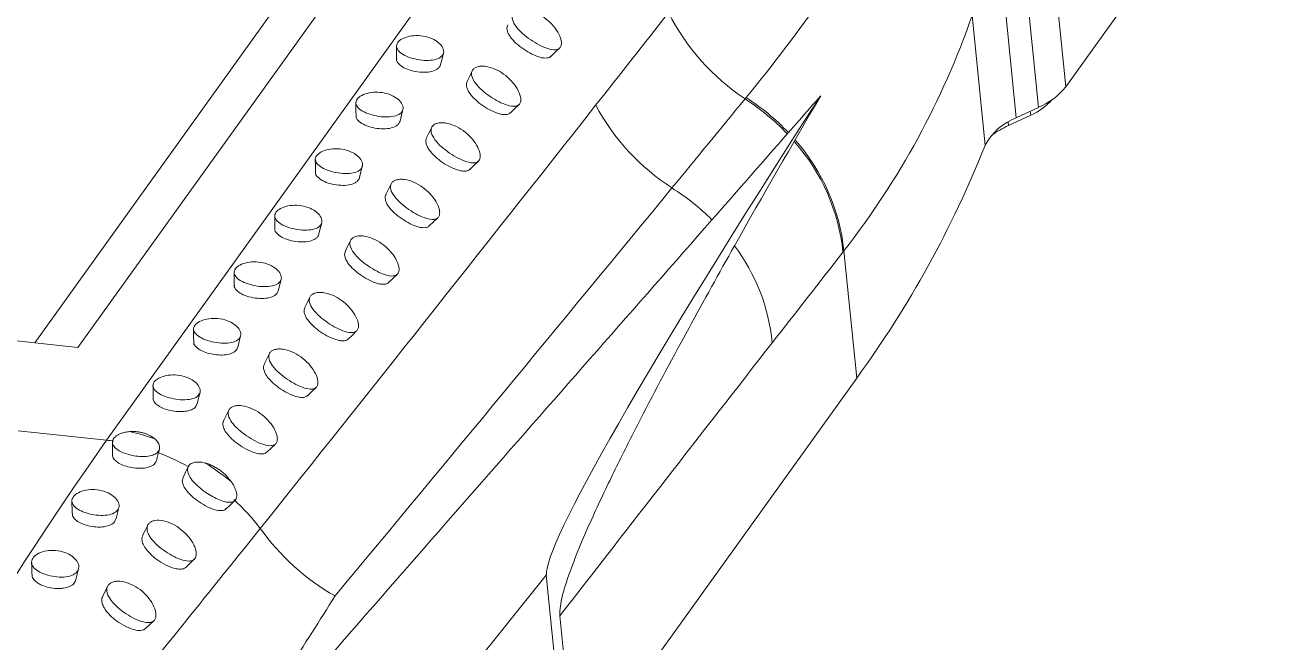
# Model space of a CAD drawing. Header units: inches. Extents: x 1430 to 4816, y 541 to 1061.
# Drawn here: x 2671.9 to 2701.79, y 745.17 to 760.01 of the extents above; entities that cross this region are included whole.
import ezdxf

# ---------------------------------------------------------------- set-up
doc = ezdxf.new("R2010")
doc.units = ezdxf.units.IN

msp = doc.modelspace()

# ---------------------------------------------------------------- linework, layer by layer
at = {"color": 7, "linetype": 'Continuous', "lineweight": 15}
for p, q in [((2673.172, 752.254), (2687.078, 771.635)), ((2673.861, 750.027), (2688.578, 770.538)), ((2683.288, 767.91), (2672.135, 752.365)), ((2701.793, 765.309), (2696.926, 758.526)), ((2696.696, 760.82), (2696.926, 758.526)), ((2695.485, 760.289), (2695.736, 757.781)), ((2696.27, 758.031), (2696.041, 760.325)), ((2694.674, 760.242), (2694.988, 757.118)), ((2689.216, 758.235), (2689.241, 758.266)), ((2696.27, 758.031), (2695.736, 757.781)), ((2696.084, 757.845), (2695.549, 757.595)), ((2643.121, 755.487), (2673.172, 752.254)), ((2691.593, 754.579), (2691.568, 754.548)), ((2691.899, 751.52), (2691.593, 754.579)), ((2691.899, 751.52), (2685.135, 742.092)), ((2671.738, 750.255), (2673.861, 750.027)), ((2684.435, 746.779), (2676.314, 736.689)), ((2684.435, 746.779), (2684.625, 744.892)), ((2684.763, 745.804), (2685.135, 742.092))]:
    msp.add_line(p, q, dxfattribs=at)
at = {"color": 8, "linetype": 'Continuous', "lineweight": 15}
for p, q in [((2696.084, 757.845), (2696.074, 757.939)), ((2695.549, 757.595), (2695.541, 757.679))]:
    msp.add_line(p, q, dxfattribs=at)
at = {"color": 7, "linetype": 'Continuous', "lineweight": 15, "flags": 128}
for points in [[(2684.548, 759.259), (2684.65, 759.357), (2684.753, 759.455)], [(2681.893, 759.061), (2681.928, 759.199), (2681.963, 759.336)], [(2682.655, 758.91), (2682.593, 758.782), (2682.53, 758.655)], [(2680.918, 757.701), (2680.952, 757.839), (2680.987, 757.976)], [(2683.572, 757.899), (2683.674, 757.997), (2683.777, 758.095)], [(2681.679, 757.549), (2681.617, 757.422), (2681.555, 757.295)], [(2682.596, 756.539), (2682.699, 756.637), (2682.801, 756.735)], [(2679.942, 756.341), (2679.977, 756.479), (2680.011, 756.616)], [(2680.703, 756.189), (2680.641, 756.062), (2680.579, 755.934)], [(2678.966, 754.981), (2679.001, 755.119), (2679.036, 755.256)], [(2681.62, 755.178), (2681.723, 755.276), (2681.825, 755.374)], [(2679.727, 754.829), (2679.665, 754.702), (2679.603, 754.574)], [(2680.644, 753.818), (2680.747, 753.916), (2680.849, 754.014)], [(2677.99, 753.621), (2678.025, 753.759), (2678.06, 753.896)], [(2678.752, 753.469), (2678.689, 753.342), (2678.627, 753.214)], [(2677.014, 752.259), (2677.049, 752.398), (2677.084, 752.536)], [(2679.668, 752.458), (2679.771, 752.556), (2679.873, 752.654)], [(2677.776, 752.109), (2677.713, 751.981), (2677.65, 751.853)], [(2676.038, 750.899), (2676.073, 751.037), (2676.108, 751.176)], [(2678.691, 751.097), (2678.794, 751.196), (2678.898, 751.294)], [(2676.8, 750.749), (2676.737, 750.621), (2676.674, 750.492)], [(2677.715, 749.737), (2677.819, 749.835), (2677.922, 749.934)], [(2675.824, 749.388), (2675.761, 749.26), (2675.699, 749.132)], [(2676.74, 748.376), (2676.843, 748.475), (2676.946, 748.573)], [(2674.85, 747.982), (2674.789, 747.856), (2674.728, 747.731)], [(2675.766, 746.969), (2675.868, 747.066), (2675.97, 747.163)], [(2673.885, 746.513), (2673.825, 746.39), (2673.766, 746.266)], [(2674.8, 745.498), (2674.901, 745.593), (2675.002, 745.688)]]:
    msp.add_lwpolyline(points, dxfattribs=at)
at = {"color": 7, "linetype": 'Continuous', "lineweight": 15}
for centre, radius, start, end in [((2692.226, 762.763), 5.437, 206.8394, 236.3863), ((2695.621, 759.574), 1.674, 292.8272, 321.234), ((2695.518, 759.171), 1.442, 293.0784, 318.6361), ((2690.431, 760.677), 5.465, 208.3662, 237.0234), ((2696.232, 756.467), 1.404, 110.6702, 152.3733), ((2696.638, 755.23), 2.603, 114.7191, 125.2583), ((2671.267, 766.553), 25.528, 323.9231, 338.305), ((2695.589, 756.884), 0.645, 158.7411, 158.99), ((2684.512, 751.402), 5.538, 45.1267, 57.8791), ((2685.275, 751.919), 4.616, 5.6006, 37.0361), ((2673.194, 744.797), 5.572, 70.8806, 77.2912), ((2746.167, 699.058), 88.464, 144.81975, 153.87504), ((2672.986, 744.304), 6.109, 50.609, 57.8677), ((2682.086, 751.116), 5.552, 215.3362, 240.5418)]:
    msp.add_arc(centre, radius, start, end, dxfattribs=at)
at = {"color": 8, "linetype": 'Continuous', "lineweight": 15}
for centre, radius, start, end in [((2686.219, 753.593), 5.525, 43.4379, 57.1535), ((2686.244, 753.625), 5.525, 43.413, 57.1429), ((2686.848, 754.058), 4.746, 5.9189, 41.4713), ((2686.871, 754.09), 4.746, 5.9194, 41.5385), ((2673.352, 745.302), 4.752, 81.7135, 83.8533), ((2673.158, 744.581), 5.501, 61.0138, 69.2235), ((2673.212, 744.575), 5.474, 37.4723, 47.3968)]:
    msp.add_arc(centre, radius, start, end, dxfattribs=at)
at = {"color": 7, "linetype": 'Continuous', "lineweight": 15}
for centre, major_axis, ratio, start_param, end_param in [((2696.464, 764.367), (11.99, 17.671), 0.055228, 1.957805, 3.075595), ((2707.065, 791.801), (59.169, 77.819), 0.037415, 4.141788, 4.292839)]:
    msp.add_ellipse(centre, major_axis=major_axis, ratio=ratio, start_param=start_param, end_param=end_param, dxfattribs=at)
for points, knots in [([(2689.241, 758.266), (2689.891, 759.058), (2690.504, 759.871), (2691.665, 761.524), (2692.213, 762.365), (2692.737, 763.201)], [0, 0, 0, 0, 0.5, 0.5, 1, 1, 1, 1]), ([(2684.385, 760.191), (2684.318, 760.239), (2684.176, 760.321), (2683.986, 760.377), (2683.847, 760.384), (2683.755, 760.369), (2683.682, 760.336), (2683.633, 760.284), (2683.611, 760.218), (2683.62, 760.115), (2683.698, 759.969), (2683.86, 759.801), (2684.057, 759.649), (2684.268, 759.523), (2684.475, 759.433), (2684.635, 759.406), (2684.733, 759.433), (2684.782, 759.482), (2684.803, 759.555), (2684.792, 759.676), (2684.72, 759.844), (2684.576, 760.034), (2684.452, 760.143), (2684.385, 760.191)], [0, 0, 0, 0, 0.0638715, 0.1271145, 0.1585797, 0.1887856, 0.2190857, 0.248917, 0.2788012, 0.3093524, 0.3712914, 0.4349091, 0.499293, 0.563503, 0.6268719, 0.6886332, 0.7190199, 0.7490786, 0.7784905, 0.8098492, 0.8720295, 0.9356224, 1, 1, 1, 1]), ([(2683.509, 760.014), (2683.501, 759.998), (2683.485, 759.961), (2683.491, 759.89), (2683.517, 759.81), (2683.583, 759.701), (2683.707, 759.565), (2683.891, 759.423), (2684.088, 759.307), (2684.254, 759.24), (2684.376, 759.215), (2684.459, 759.216), (2684.518, 759.231), (2684.539, 759.255), (2684.545, 759.262)], [0, 0, 0, 0, 0.050872, 0.117238, 0.18245, 0.249461, 0.380931, 0.512507, 0.644008, 0.775451, 0.843504, 0.907417, 0.973529, 1, 1, 1, 1]), ([(2694.674, 760.242), (2694.318, 759.213), (2693.881, 758.229), (2692.852, 756.34), (2692.26, 755.439), (2691.593, 754.579)], [0, 0, 0, 0, 0.5, 0.5, 1, 1, 1, 1]), ([(2681.58, 759.72), (2681.511, 759.74), (2681.363, 759.764), (2681.145, 759.747), (2680.962, 759.685), (2680.847, 759.59), (2680.819, 759.48), (2680.881, 759.371), (2681.023, 759.276), (2681.218, 759.203), (2681.439, 759.16), (2681.655, 759.154), (2681.837, 759.192), (2681.954, 759.278), (2681.981, 759.398), (2681.917, 759.529), (2681.778, 759.646), (2681.65, 759.701), (2681.58, 759.72)], [0, 0, 0, 0, 0.064629, 0.127971, 0.189506, 0.249755, 0.310063, 0.371766, 0.435232, 0.499831, 0.564381, 0.627741, 0.689335, 0.74962, 0.810006, 0.871741, 0.935191, 1, 1, 1, 1]), ([(2680.832, 759.5), (2680.833, 759.449), (2680.834, 759.347), (2680.835, 759.245), (2680.835, 759.194)], [0, 0, 0, 0, 0.500001, 1, 1, 1, 1]), ([(2680.84, 759.194), (2680.838, 759.19), (2680.825, 759.15), (2680.879, 759.074), (2681.001, 758.981), (2681.185, 758.912), (2681.393, 758.873), (2681.597, 758.872), (2681.74, 758.907), (2681.825, 758.957), (2681.869, 759.004), (2681.891, 759.04), (2681.893, 759.061), (2681.893, 759.061)], [0, 0, 0, 0, 0.015294, 0.146284, 0.277228, 0.408099, 0.53896, 0.669786, 0.800541, 0.866431, 0.932084, 0.997712, 1, 1, 1, 1]), ([(2683.409, 758.831), (2683.343, 758.879), (2683.2, 758.961), (2683.01, 759.017), (2682.871, 759.024), (2682.779, 759.009), (2682.706, 758.976), (2682.657, 758.924), (2682.635, 758.858), (2682.644, 758.755), (2682.723, 758.609), (2682.884, 758.441), (2683.081, 758.289), (2683.292, 758.163), (2683.499, 758.073), (2683.659, 758.046), (2683.757, 758.073), (2683.806, 758.121), (2683.827, 758.195), (2683.816, 758.316), (2683.744, 758.484), (2683.6, 758.674), (2683.476, 758.783), (2683.409, 758.831)], [0, 0, 0, 0, 0.063871, 0.127115, 0.15858, 0.188786, 0.219086, 0.248917, 0.278801, 0.309352, 0.371291, 0.434909, 0.499293, 0.563503, 0.626872, 0.688633, 0.71902, 0.749079, 0.77849, 0.809849, 0.872029, 0.935622, 1, 1, 1, 1]), ([(2682.533, 758.654), (2682.526, 758.638), (2682.509, 758.601), (2682.515, 758.53), (2682.542, 758.45), (2682.607, 758.34), (2682.731, 758.205), (2682.915, 758.062), (2683.113, 757.947), (2683.278, 757.88), (2683.4, 757.855), (2683.483, 757.856), (2683.542, 757.871), (2683.563, 757.895), (2683.569, 757.902)], [0, 0, 0, 0, 0.050872, 0.117238, 0.18245, 0.249461, 0.380931, 0.512507, 0.644008, 0.775451, 0.843504, 0.907417, 0.973529, 1, 1, 1, 1]), ([(2680.604, 758.36), (2680.535, 758.38), (2680.388, 758.404), (2680.169, 758.387), (2679.987, 758.325), (2679.871, 758.23), (2679.843, 758.12), (2679.906, 758.011), (2680.047, 757.916), (2680.242, 757.843), (2680.463, 757.8), (2680.679, 757.794), (2680.861, 757.832), (2680.978, 757.917), (2681.005, 758.038), (2680.941, 758.169), (2680.802, 758.286), (2680.674, 758.341), (2680.604, 758.36)], [0, 0, 0, 0, 0.064629, 0.127971, 0.189506, 0.249755, 0.310063, 0.371766, 0.435232, 0.499831, 0.564381, 0.627741, 0.689335, 0.74962, 0.810006, 0.871741, 0.935191, 1, 1, 1, 1]), ([(2688.419, 755.326), (2688.944, 755.925), (2689.469, 756.523), (2689.992, 757.121), (2690.34, 757.518), (2690.688, 757.914), (2691.035, 758.311)], [0, 0, 0, 0, 0.006000002, 0.006000002, 0.006000002, 0.009984824, 0.009984824, 0.009984824, 0.009984824]), ([(2679.856, 758.14), (2679.857, 758.089), (2679.858, 757.987), (2679.859, 757.884), (2679.859, 757.833)], [0, 0, 0, 0, 0.500001, 1, 1, 1, 1]), ([(2679.864, 757.834), (2679.862, 757.829), (2679.849, 757.79), (2679.904, 757.714), (2680.025, 757.621), (2680.209, 757.552), (2680.417, 757.513), (2680.621, 757.512), (2680.764, 757.547), (2680.85, 757.597), (2680.893, 757.644), (2680.916, 757.68), (2680.917, 757.7), (2680.917, 757.701)], [0, 0, 0, 0, 0.015294, 0.146284, 0.277228, 0.408099, 0.53896, 0.669786, 0.800541, 0.866431, 0.932084, 0.997712, 1, 1, 1, 1]), ([(2682.433, 757.471), (2682.367, 757.519), (2682.224, 757.601), (2682.034, 757.657), (2681.895, 757.664), (2681.803, 757.649), (2681.73, 757.616), (2681.681, 757.564), (2681.659, 757.498), (2681.668, 757.394), (2681.747, 757.249), (2681.908, 757.08), (2682.106, 756.928), (2682.316, 756.803), (2682.523, 756.713), (2682.683, 756.686), (2682.781, 756.713), (2682.83, 756.761), (2682.851, 756.835), (2682.84, 756.956), (2682.768, 757.124), (2682.624, 757.313), (2682.501, 757.423), (2682.433, 757.471)], [0, 0, 0, 0, 0.063871, 0.127115, 0.15858, 0.188786, 0.219086, 0.248917, 0.278801, 0.309352, 0.371291, 0.434909, 0.499293, 0.563503, 0.626872, 0.688633, 0.71902, 0.749079, 0.77849, 0.809849, 0.872029, 0.935622, 1, 1, 1, 1]), ([(2681.557, 757.294), (2681.55, 757.278), (2681.533, 757.24), (2681.539, 757.17), (2681.566, 757.09), (2681.631, 756.98), (2681.755, 756.845), (2681.939, 756.702), (2682.137, 756.586), (2682.302, 756.52), (2682.425, 756.495), (2682.507, 756.496), (2682.566, 756.51), (2682.587, 756.535), (2682.593, 756.542)], [0, 0, 0, 0, 0.050872, 0.117238, 0.18245, 0.249461, 0.380931, 0.512507, 0.644008, 0.775451, 0.843504, 0.907417, 0.973529, 1, 1, 1, 1]), ([(2679.628, 757), (2679.559, 757.02), (2679.412, 757.044), (2679.193, 757.027), (2679.011, 756.965), (2678.895, 756.869), (2678.867, 756.759), (2678.93, 756.651), (2679.071, 756.556), (2679.266, 756.483), (2679.487, 756.44), (2679.703, 756.434), (2679.885, 756.472), (2680.002, 756.557), (2680.029, 756.678), (2679.965, 756.809), (2679.827, 756.925), (2679.698, 756.98), (2679.628, 757)], [0, 0, 0, 0, 0.0646286, 0.1279711, 0.1895063, 0.2497549, 0.310063, 0.3717656, 0.4352319, 0.4998311, 0.5643815, 0.627741, 0.6893346, 0.7496204, 0.8100059, 0.8717409, 0.9351909, 1, 1, 1, 1]), ([(2678.88, 756.78), (2678.881, 756.729), (2678.882, 756.626), (2678.883, 756.524), (2678.884, 756.473)], [0, 0, 0, 0, 0.500001, 1, 1, 1, 1]), ([(2678.888, 756.473), (2678.886, 756.469), (2678.874, 756.43), (2678.928, 756.354), (2679.049, 756.261), (2679.233, 756.191), (2679.441, 756.153), (2679.645, 756.152), (2679.788, 756.187), (2679.874, 756.236), (2679.917, 756.284), (2679.94, 756.32), (2679.941, 756.34), (2679.941, 756.341)], [0, 0, 0, 0, 0.015294, 0.146284, 0.277228, 0.408099, 0.53896, 0.669786, 0.800541, 0.866431, 0.932084, 0.997712, 1, 1, 1, 1]), ([(2681.457, 756.111), (2681.391, 756.159), (2681.248, 756.241), (2681.058, 756.297), (2680.919, 756.304), (2680.827, 756.289), (2680.754, 756.256), (2680.705, 756.204), (2680.683, 756.137), (2680.693, 756.034), (2680.771, 755.889), (2680.933, 755.72), (2681.13, 755.568), (2681.34, 755.442), (2681.547, 755.353), (2681.707, 755.325), (2681.805, 755.353), (2681.855, 755.401), (2681.875, 755.475), (2681.864, 755.596), (2681.792, 755.764), (2681.648, 755.953), (2681.525, 756.063), (2681.457, 756.111)], [0, 0, 0, 0, 0.063871, 0.127115, 0.15858, 0.188786, 0.219086, 0.248917, 0.278801, 0.309352, 0.371291, 0.434909, 0.499293, 0.563503, 0.626872, 0.688633, 0.71902, 0.749079, 0.77849, 0.809849, 0.872029, 0.935622, 1, 1, 1, 1]), ([(2680.581, 755.934), (2680.574, 755.917), (2680.557, 755.88), (2680.563, 755.81), (2680.59, 755.73), (2680.655, 755.62), (2680.78, 755.485), (2680.963, 755.342), (2681.161, 755.226), (2681.326, 755.16), (2681.449, 755.135), (2681.531, 755.136), (2681.59, 755.15), (2681.611, 755.175), (2681.617, 755.182)], [0, 0, 0, 0, 0.050872, 0.117238, 0.18245, 0.249461, 0.380931, 0.512507, 0.644008, 0.775451, 0.843504, 0.907417, 0.973529, 1, 1, 1, 1]), ([(2678.653, 755.64), (2678.583, 755.66), (2678.436, 755.684), (2678.217, 755.667), (2678.035, 755.604), (2677.92, 755.509), (2677.891, 755.399), (2677.954, 755.291), (2678.095, 755.196), (2678.291, 755.123), (2678.511, 755.08), (2678.727, 755.074), (2678.909, 755.112), (2679.026, 755.197), (2679.053, 755.318), (2678.989, 755.449), (2678.851, 755.565), (2678.722, 755.62), (2678.653, 755.64)], [0, 0, 0, 0, 0.064629, 0.127971, 0.189506, 0.249755, 0.310063, 0.371766, 0.435232, 0.499831, 0.564381, 0.627741, 0.689335, 0.74962, 0.810006, 0.871741, 0.935191, 1, 1, 1, 1]), ([(2677.327, 742.647), (2679.178, 744.781), (2681.032, 746.903), (2684.733, 751.128), (2686.58, 753.23), (2688.419, 755.326)], [0, 0, 0, 0, 0.5, 0.5, 1, 1, 1, 1]), ([(2677.905, 755.42), (2677.905, 755.368), (2677.906, 755.266), (2677.907, 755.164), (2677.908, 755.113)], [0, 0, 0, 0, 0.500001, 1, 1, 1, 1]), ([(2677.912, 755.113), (2677.911, 755.109), (2677.898, 755.07), (2677.952, 754.994), (2678.073, 754.901), (2678.257, 754.831), (2678.465, 754.793), (2678.669, 754.792), (2678.813, 754.827), (2678.898, 754.876), (2678.941, 754.924), (2678.964, 754.96), (2678.965, 754.98), (2678.965, 754.981)], [0, 0, 0, 0, 0.015294, 0.146284, 0.277228, 0.408099, 0.53896, 0.669786, 0.800541, 0.866431, 0.932084, 0.997712, 1, 1, 1, 1]), ([(2680.482, 754.751), (2680.415, 754.799), (2680.272, 754.881), (2680.083, 754.937), (2679.943, 754.944), (2679.851, 754.929), (2679.778, 754.895), (2679.73, 754.844), (2679.707, 754.777), (2679.717, 754.674), (2679.795, 754.529), (2679.957, 754.36), (2680.154, 754.208), (2680.364, 754.082), (2680.572, 753.993), (2680.731, 753.965), (2680.829, 753.993), (2680.879, 754.041), (2680.9, 754.115), (2680.888, 754.236), (2680.816, 754.404), (2680.673, 754.593), (2680.549, 754.703), (2680.482, 754.751)], [0, 0, 0, 0, 0.063871, 0.127115, 0.15858, 0.188786, 0.219086, 0.248917, 0.278801, 0.309352, 0.371291, 0.434909, 0.499293, 0.563503, 0.626872, 0.688633, 0.71902, 0.749079, 0.77849, 0.809849, 0.872029, 0.935622, 1, 1, 1, 1]), ([(2684.763, 745.804), (2684.756, 745.874), (2684.762, 745.959), (2684.784, 746.112), (2684.799, 746.185), (2684.849, 746.391), (2684.886, 746.514), (2684.965, 746.754), (2685.005, 746.868), (2685.088, 747.089), (2685.13, 747.196), (2685.256, 747.511), (2685.342, 747.713), (2685.516, 748.108), (2685.604, 748.301), (2685.869, 748.871), (2686.048, 749.239), (2686.407, 749.96), (2686.587, 750.314), (2687.13, 751.363), (2687.494, 752.043), (2688.225, 753.385), (2688.592, 754.046), (2688.959, 754.699)], [0, 0, 0, 0, 0.015625, 0.015625, 0.03125, 0.03125, 0.0625, 0.0625, 0.09375, 0.09375, 0.125, 0.125, 0.1875, 0.1875, 0.25, 0.25, 0.375, 0.375, 0.5, 0.5, 0.75, 0.75, 1, 1, 1, 1]), ([(2677.677, 754.28), (2677.607, 754.3), (2677.46, 754.323), (2677.241, 754.307), (2677.059, 754.244), (2676.944, 754.149), (2676.915, 754.039), (2676.978, 753.931), (2677.119, 753.836), (2677.315, 753.763), (2677.535, 753.72), (2677.751, 753.714), (2677.933, 753.752), (2678.05, 753.837), (2678.077, 753.958), (2678.013, 754.089), (2677.875, 754.205), (2677.746, 754.26), (2677.677, 754.28)], [0, 0, 0, 0, 0.064629, 0.127971, 0.189506, 0.249755, 0.310063, 0.371766, 0.435232, 0.499831, 0.564381, 0.627741, 0.689335, 0.74962, 0.810006, 0.871741, 0.935191, 1, 1, 1, 1]), ([(2679.605, 754.573), (2679.598, 754.557), (2679.581, 754.52), (2679.587, 754.45), (2679.614, 754.37), (2679.679, 754.26), (2679.804, 754.125), (2679.987, 753.982), (2680.185, 753.866), (2680.35, 753.8), (2680.473, 753.775), (2680.555, 753.776), (2680.614, 753.79), (2680.635, 753.814), (2680.641, 753.821)], [0, 0, 0, 0, 0.0508719, 0.1172383, 0.1824499, 0.2494613, 0.3809312, 0.5125073, 0.6440084, 0.7754505, 0.843504, 0.9074169, 0.9735288, 1, 1, 1, 1]), ([(2676.929, 754.059), (2676.929, 754.008), (2676.93, 753.906), (2676.931, 753.804), (2676.932, 753.753)], [0, 0, 0, 0, 0.500001, 1, 1, 1, 1]), ([(2676.936, 753.753), (2676.935, 753.749), (2676.922, 753.71), (2676.976, 753.634), (2677.097, 753.541), (2677.282, 753.471), (2677.489, 753.433), (2677.693, 753.432), (2677.837, 753.467), (2677.922, 753.516), (2677.965, 753.564), (2677.988, 753.6), (2677.989, 753.62), (2677.989, 753.621)], [0, 0, 0, 0, 0.015294, 0.146284, 0.277228, 0.408099, 0.53896, 0.669786, 0.800541, 0.866431, 0.932084, 0.997712, 1, 1, 1, 1]), ([(2679.506, 753.391), (2679.439, 753.439), (2679.297, 753.521), (2679.107, 753.576), (2678.967, 753.584), (2678.876, 753.569), (2678.802, 753.535), (2678.754, 753.483), (2678.732, 753.417), (2678.741, 753.314), (2678.819, 753.169), (2678.981, 753), (2679.178, 752.848), (2679.388, 752.722), (2679.596, 752.633), (2679.756, 752.605), (2679.854, 752.632), (2679.903, 752.681), (2679.924, 752.755), (2679.913, 752.875), (2679.84, 753.044), (2679.697, 753.233), (2679.573, 753.343), (2679.506, 753.391)], [0, 0, 0, 0, 0.0638715, 0.1271145, 0.1585797, 0.1887856, 0.2190857, 0.248917, 0.2788012, 0.3093524, 0.3712914, 0.4349091, 0.499293, 0.563503, 0.6268719, 0.6886332, 0.7190199, 0.7490786, 0.7784905, 0.8098492, 0.8720295, 0.9356224, 1, 1, 1, 1]), ([(2678.629, 753.213), (2678.622, 753.197), (2678.605, 753.16), (2678.611, 753.09), (2678.638, 753.01), (2678.704, 752.9), (2678.828, 752.765), (2679.012, 752.622), (2679.209, 752.506), (2679.374, 752.44), (2679.497, 752.414), (2679.579, 752.416), (2679.639, 752.43), (2679.66, 752.454), (2679.666, 752.461)], [0, 0, 0, 0, 0.050872, 0.117238, 0.18245, 0.249461, 0.380931, 0.512507, 0.644008, 0.775451, 0.843504, 0.907417, 0.973529, 1, 1, 1, 1]), ([(2676.701, 752.92), (2676.631, 752.94), (2676.484, 752.963), (2676.265, 752.947), (2676.083, 752.884), (2675.968, 752.789), (2675.939, 752.679), (2676.002, 752.571), (2676.143, 752.475), (2676.339, 752.403), (2676.56, 752.36), (2676.775, 752.354), (2676.957, 752.392), (2677.074, 752.477), (2677.101, 752.598), (2677.038, 752.729), (2676.899, 752.845), (2676.771, 752.9), (2676.701, 752.92)], [0, 0, 0, 0, 0.064629, 0.127971, 0.189506, 0.249755, 0.310063, 0.371766, 0.435232, 0.499831, 0.564381, 0.627741, 0.689335, 0.74962, 0.810006, 0.871741, 0.935191, 1, 1, 1, 1]), ([(2675.953, 752.699), (2675.953, 752.648), (2675.954, 752.545), (2675.955, 752.443), (2675.956, 752.391)], [0, 0, 0, 0, 0.500001, 1, 1, 1, 1]), ([(2675.962, 752.393), (2675.96, 752.384), (2675.953, 752.345), (2676, 752.276), (2676.099, 752.196), (2676.245, 752.132), (2676.417, 752.087), (2676.601, 752.069), (2676.775, 752.081), (2676.911, 752.129), (2676.993, 752.193), (2677.003, 752.244), (2677.007, 752.263)], [0, 0, 0, 0, 0.033072, 0.144012, 0.254562, 0.365722, 0.478585, 0.593948, 0.711225, 0.826901, 0.937721, 1, 1, 1, 1]), ([(2678.53, 752.031), (2678.463, 752.079), (2678.321, 752.161), (2678.131, 752.216), (2677.991, 752.224), (2677.9, 752.209), (2677.826, 752.175), (2677.778, 752.123), (2677.756, 752.057), (2677.765, 751.954), (2677.843, 751.809), (2678.005, 751.64), (2678.202, 751.488), (2678.412, 751.362), (2678.62, 751.273), (2678.78, 751.245), (2678.878, 751.272), (2678.927, 751.321), (2678.948, 751.395), (2678.937, 751.515), (2678.864, 751.684), (2678.721, 751.873), (2678.597, 751.982), (2678.53, 752.031)], [0, 0, 0, 0, 0.063871, 0.127115, 0.15858, 0.188786, 0.219086, 0.248917, 0.278801, 0.309352, 0.371291, 0.434909, 0.499293, 0.563503, 0.626872, 0.688633, 0.71902, 0.749079, 0.77849, 0.809849, 0.872029, 0.935622, 1, 1, 1, 1]), ([(2677.656, 751.851), (2677.65, 751.843), (2677.626, 751.81), (2677.634, 751.727), (2677.678, 751.612), (2677.775, 751.484), (2677.918, 751.349), (2678.108, 751.215), (2678.312, 751.109), (2678.49, 751.055), (2678.619, 751.051), (2678.67, 751.084), (2678.693, 751.098)], [0, 0, 0, 0, 0.02798, 0.118665, 0.21082, 0.310662, 0.424509, 0.555337, 0.704029, 0.829039, 0.922532, 1, 1, 1, 1]), ([(2675.725, 751.56), (2675.655, 751.58), (2675.508, 751.603), (2675.289, 751.587), (2675.107, 751.524), (2674.992, 751.429), (2674.964, 751.319), (2675.026, 751.21), (2675.167, 751.115), (2675.363, 751.043), (2675.584, 751), (2675.8, 750.994), (2675.981, 751.032), (2676.098, 751.117), (2676.125, 751.238), (2676.062, 751.369), (2675.923, 751.485), (2675.795, 751.54), (2675.725, 751.56)], [0, 0, 0, 0, 0.064629, 0.127971, 0.189506, 0.249755, 0.310063, 0.371766, 0.435232, 0.499831, 0.564381, 0.627741, 0.689335, 0.74962, 0.810006, 0.871741, 0.935191, 1, 1, 1, 1]), ([(2674.977, 751.339), (2674.978, 751.288), (2674.979, 751.185), (2674.98, 751.082), (2674.98, 751.031)], [0, 0, 0, 0, 0.500001, 1, 1, 1, 1]), ([(2674.986, 751.033), (2674.985, 751.024), (2674.977, 750.985), (2675.024, 750.916), (2675.123, 750.836), (2675.269, 750.772), (2675.442, 750.727), (2675.625, 750.709), (2675.799, 750.721), (2675.935, 750.768), (2676.017, 750.833), (2676.028, 750.884), (2676.031, 750.903)], [0, 0, 0, 0, 0.033072, 0.144012, 0.254562, 0.365722, 0.478585, 0.593948, 0.711225, 0.826901, 0.937721, 1, 1, 1, 1]), ([(2677.554, 750.671), (2677.487, 750.718), (2677.345, 750.8), (2677.155, 750.856), (2677.015, 750.863), (2676.924, 750.849), (2676.851, 750.815), (2676.802, 750.763), (2676.78, 750.697), (2676.789, 750.594), (2676.867, 750.449), (2677.029, 750.28), (2677.226, 750.128), (2677.437, 750.002), (2677.644, 749.913), (2677.804, 749.885), (2677.902, 749.912), (2677.951, 749.961), (2677.972, 750.035), (2677.961, 750.155), (2677.889, 750.324), (2677.745, 750.513), (2677.621, 750.622), (2677.554, 750.671)], [0, 0, 0, 0, 0.063871, 0.127115, 0.15858, 0.188786, 0.219086, 0.248917, 0.278801, 0.309352, 0.371291, 0.434909, 0.499293, 0.563503, 0.626872, 0.688633, 0.71902, 0.749079, 0.77849, 0.809849, 0.872029, 0.935622, 1, 1, 1, 1]), ([(2676.68, 750.491), (2676.675, 750.483), (2676.65, 750.45), (2676.658, 750.366), (2676.703, 750.252), (2676.799, 750.124), (2676.942, 749.989), (2677.132, 749.855), (2677.336, 749.748), (2677.514, 749.695), (2677.643, 749.691), (2677.694, 749.724), (2677.717, 749.738)], [0, 0, 0, 0, 0.02798, 0.118665, 0.21082, 0.310662, 0.424509, 0.555337, 0.704029, 0.829039, 0.922532, 1, 1, 1, 1]), ([(2674.419, 750.233), (2674.4, 750.231), (2674.362, 750.227), (2674.307, 750.217), (2674.246, 750.202), (2674.182, 750.179), (2674.1, 750.138), (2674.025, 750.073), (2673.991, 749.985), (2674.016, 749.895), (2674.097, 749.81), (2674.225, 749.737), (2674.386, 749.679), (2674.563, 749.642), (2674.742, 749.629), (2674.904, 749.644), (2675.036, 749.688), (2675.12, 749.762), (2675.141, 749.842), (2675.129, 749.911), (2675.106, 749.963), (2675.07, 750.014), (2675.036, 750.046), (2675.019, 750.062)], [0, 0, 0, 0, 0.021265, 0.042237, 0.063158, 0.094228, 0.124985, 0.185694, 0.246358, 0.307858, 0.370714, 0.43489, 0.499846, 0.564788, 0.628954, 0.691828, 0.753322, 0.813947, 0.874687, 0.905399, 0.936661, 0.968074, 1, 1, 1, 1]), ([(2675.019, 750.062), (2675.007, 750.071), (2674.983, 750.09), (2674.943, 750.117), (2674.892, 750.145), (2674.829, 750.174), (2674.752, 750.2), (2674.671, 750.22), (2674.587, 750.232), (2674.502, 750.237), (2674.447, 750.234), (2674.419, 750.233)], [0, 0, 0, 0, 0.082394, 0.164906, 0.248218, 0.373774, 0.499364, 0.625415, 0.750673, 0.875996, 1, 1, 1, 1]), ([(2674.001, 749.976), (2674.001, 749.924), (2674.003, 749.822), (2674.004, 749.72), (2674.004, 749.669)], [0, 0, 0, 0, 0.500002, 1, 1, 1, 1]), ([(2675.062, 749.538), (2675.073, 749.584), (2675.097, 749.676), (2675.12, 749.768), (2675.131, 749.814)], [0, 0, 0, 0, 0.5, 1, 1, 1, 1]), ([(2674.005, 749.671), (2674.005, 749.67), (2673.995, 749.64), (2674.031, 749.578), (2674.113, 749.494), (2674.25, 749.424), (2674.417, 749.373), (2674.6, 749.347), (2674.778, 749.352), (2674.926, 749.39), (2675.028, 749.455), (2675.049, 749.514), (2675.059, 749.541)], [0, 0, 0, 0, 0.001016, 0.112448, 0.223594, 0.335016, 0.447641, 0.56248, 0.679171, 0.795039, 0.906944, 1, 1, 1, 1]), ([(2676.235, 749.477), (2676.216, 749.481), (2676.178, 749.491), (2676.123, 749.498), (2676.06, 749.502), (2675.992, 749.497), (2675.902, 749.473), (2675.821, 749.411), (2675.797, 749.297), (2675.844, 749.162), (2675.945, 749.024), (2676.084, 748.891), (2676.242, 748.77), (2676.41, 748.666), (2676.579, 748.584), (2676.74, 748.533), (2676.86, 748.528), (2676.933, 748.557), (2676.971, 748.598), (2676.992, 748.654), (2676.993, 748.722), (2676.978, 748.797), (2676.95, 748.874), (2676.911, 748.951), (2676.879, 749), (2676.862, 749.025)], [0, 0, 0, 0, 0.020679, 0.040815, 0.060619, 0.092027, 0.122534, 0.183115, 0.243847, 0.305864, 0.369444, 0.434126, 0.499262, 0.564195, 0.628423, 0.691984, 0.75408, 0.785037, 0.815037, 0.845064, 0.876422, 0.906777, 0.939137, 0.968955, 1, 1, 1, 1]), ([(2676.862, 749.025), (2676.85, 749.042), (2676.825, 749.076), (2676.784, 749.126), (2676.731, 749.182), (2676.666, 749.243), (2676.587, 749.306), (2676.503, 749.362), (2676.415, 749.41), (2676.325, 749.45), (2676.265, 749.468), (2676.235, 749.477)], [0, 0, 0, 0, 0.082025, 0.164809, 0.248802, 0.374701, 0.500009, 0.626766, 0.750867, 0.877428, 1, 1, 1, 1]), ([(2675.704, 749.132), (2675.695, 749.11), (2675.673, 749.06), (2675.695, 748.957), (2675.762, 748.835), (2675.879, 748.703), (2676.043, 748.567), (2676.248, 748.438), (2676.451, 748.351), (2676.607, 748.328), (2676.7, 748.34), (2676.728, 748.372), (2676.737, 748.383)], [0, 0, 0, 0, 0.0671543, 0.1572574, 0.252649, 0.3584076, 0.4791077, 0.618092, 0.7718081, 0.877717, 0.9617995, 1, 1, 1, 1]), ([(2673.874, 748.225), (2673.938, 748.234), (2674.053, 748.268), (2674.157, 748.366), (2674.17, 748.495), (2674.095, 748.628), (2673.948, 748.743), (2673.749, 748.821), (2673.526, 748.848), (2673.31, 748.822), (2673.135, 748.749), (2673.031, 748.645), (2673.016, 748.528), (2673.091, 748.416), (2673.241, 748.32), (2673.441, 748.25), (2673.664, 748.213), (2673.808, 748.216), (2673.874, 748.225)], [0, 0, 0, 0, 0.061502, 0.121741, 0.182252, 0.244254, 0.307899, 0.372492, 0.436872, 0.499945, 0.561303, 0.621588, 0.68214, 0.744117, 0.807711, 0.872271, 0.936644, 1, 1, 1, 1]), ([(2673.026, 748.564), (2673.027, 748.513), (2673.03, 748.412), (2673.032, 748.312), (2673.033, 748.261)], [0, 0, 0, 0, 0.500001, 1, 1, 1, 1]), ([(2674.09, 748.137), (2674.101, 748.183), (2674.123, 748.273), (2674.145, 748.364), (2674.156, 748.409)], [0, 0, 0, 0, 0.5, 1, 1, 1, 1]), ([(2673.04, 748.263), (2673.038, 748.251), (2673.033, 748.208), (2673.084, 748.135), (2673.187, 748.053), (2673.337, 747.988), (2673.513, 747.946), (2673.657, 747.935), (2673.747, 747.94), (2673.787, 747.944), (2673.806, 747.947), (2673.816, 747.949)], [0, 0, 0, 0, 0.058762, 0.220308, 0.38202, 0.545341, 0.71098, 0.879629, 0.939344, 0.969614, 1, 1, 1, 1]), ([(2673.816, 747.949), (2673.865, 747.961), (2673.962, 747.984), (2674.057, 748.054), (2674.077, 748.113), (2674.086, 748.14)], [0, 0, 0, 0, 0.3549609, 0.7101908, 1, 1, 1, 1]), ([(2675.835, 747.12), (2675.865, 747.119), (2675.919, 747.126), (2675.98, 747.165), (2676.015, 747.23), (2676.02, 747.315), (2676.001, 747.411), (2675.947, 747.543), (2675.838, 747.708), (2675.663, 747.881), (2675.455, 748.017), (2675.229, 748.099), (2675.048, 748.107), (2674.935, 748.071), (2674.873, 748.025), (2674.837, 747.962), (2674.83, 747.887), (2674.849, 747.804), (2674.908, 747.688), (2675.031, 747.541), (2675.221, 747.383), (2675.43, 747.249), (2675.641, 747.151), (2675.775, 747.12), (2675.835, 747.12)], [0, 0, 0, 0, 0.031307, 0.060709, 0.090212, 0.121117, 0.150872, 0.183029, 0.246122, 0.310093, 0.374205, 0.437605, 0.499499, 0.53011, 0.560067, 0.590032, 0.620487, 0.650743, 0.682248, 0.74555, 0.809827, 0.874154, 0.937678, 1, 1, 1, 1]), ([(2668.363, 737.598), (2668.638, 737.811), (2668.894, 738.028), (2669.388, 738.465), (2669.624, 738.685), (2670.311, 739.349), (2670.742, 739.795), (2671.567, 740.683), (2671.963, 741.125), (2672.731, 742.003), (2673.103, 742.44), (2674.197, 743.741), (2674.894, 744.596), (2676.25, 746.274), (2676.91, 747.098), (2677.557, 747.905)], [0, 0, 0, 0, 0.0625, 0.0625, 0.125, 0.125, 0.25, 0.25, 0.375, 0.375, 0.5, 0.5, 0.75, 0.75, 1, 1, 1, 1]), ([(2674.734, 747.73), (2674.724, 747.708), (2674.702, 747.656), (2674.723, 747.551), (2674.789, 747.426), (2674.907, 747.29), (2675.073, 747.15), (2675.28, 747.023), (2675.482, 746.936), (2675.594, 746.928), (2675.639, 746.925)], [0, 0, 0, 0, 0.076808, 0.178821, 0.289967, 0.413113, 0.552798, 0.712799, 0.887872, 1, 1, 1, 1]), ([(2672.882, 746.741), (2672.948, 746.749), (2673.067, 746.782), (2673.181, 746.879), (2673.205, 747.01), (2673.14, 747.148), (2673.001, 747.269), (2672.808, 747.353), (2672.586, 747.387), (2672.367, 747.364), (2672.185, 747.292), (2672.072, 747.186), (2672.045, 747.065), (2672.109, 746.948), (2672.25, 746.847), (2672.446, 746.772), (2672.668, 746.732), (2672.814, 746.732), (2672.882, 746.741)], [0, 0, 0, 0, 0.061714, 0.12203, 0.182435, 0.244221, 0.307662, 0.372174, 0.436648, 0.499936, 0.561504, 0.621868, 0.682324, 0.744082, 0.807471, 0.871958, 0.936428, 1, 1, 1, 1]), ([(2672.058, 747.086), (2672.06, 747.036), (2672.063, 746.937), (2672.067, 746.838), (2672.069, 746.788)], [0, 0, 0, 0, 0.500002, 1, 1, 1, 1]), ([(2673.124, 746.671), (2673.135, 746.716), (2673.156, 746.805), (2673.177, 746.893), (2673.188, 746.938)], [0, 0, 0, 0, 0.5, 1, 1, 1, 1]), ([(2675.639, 746.925), (2675.674, 746.927), (2675.725, 746.931), (2675.753, 746.965), (2675.762, 746.975)], [0, 0, 0, 0, 0.683822, 1, 1, 1, 1]), ([(2672.073, 746.789), (2672.072, 746.783), (2672.064, 746.744), (2672.108, 746.672), (2672.203, 746.586), (2672.349, 746.516), (2672.523, 746.47), (2672.668, 746.457), (2672.758, 746.461), (2672.794, 746.464), (2672.811, 746.466), (2672.821, 746.468), (2672.826, 746.468), (2672.829, 746.469)], [0, 0, 0, 0, 0.031322, 0.197824, 0.364746, 0.533318, 0.70395, 0.87706, 0.938049, 0.968964, 0.984475, 0.992236, 1, 1, 1, 1]), ([(2672.829, 746.469), (2672.879, 746.48), (2672.979, 746.503), (2673.085, 746.575), (2673.111, 746.641), (2673.124, 746.673)], [0, 0, 0, 0, 0.3374028, 0.6750455, 1, 1, 1, 1]), ([(2674.801, 745.646), (2674.834, 745.641), (2674.895, 745.638), (2674.972, 745.66), (2675.027, 745.708), (2675.06, 745.809), (2675.031, 745.975), (2674.923, 746.175), (2674.765, 746.358), (2674.568, 746.51), (2674.345, 746.614), (2674.156, 746.644), (2674.026, 746.626), (2673.948, 746.59), (2673.892, 746.537), (2673.865, 746.467), (2673.865, 746.388), (2673.9, 746.272), (2674.002, 746.122), (2674.179, 745.955), (2674.383, 745.811), (2674.596, 745.7), (2674.736, 745.655), (2674.801, 745.646)], [0, 0, 0, 0, 0.031897, 0.061411, 0.091321, 0.121567, 0.182432, 0.245032, 0.308776, 0.372942, 0.436778, 0.499412, 0.530424, 0.560501, 0.590581, 0.62083, 0.650845, 0.681956, 0.744617, 0.808636, 0.873052, 0.937011, 1, 1, 1, 1]), ([(2673.771, 746.265), (2673.766, 746.257), (2673.741, 746.222), (2673.744, 746.136), (2673.784, 746.015), (2673.878, 745.879), (2674.022, 745.737), (2674.214, 745.601), (2674.422, 745.491), (2674.552, 745.464), (2674.611, 745.452)], [0, 0, 0, 0, 0.030907, 0.136983, 0.250739, 0.375473, 0.51519, 0.67496, 0.854056, 1, 1, 1, 1]), ([(2674.487, 739.389), (2674.957, 739.925), (2675.398, 740.479), (2676.248, 741.607), (2676.657, 742.182), (2677.856, 743.92), (2678.617, 745.1), (2679.355, 746.282)], [0, 0, 0, 0, 0.25, 0.25, 0.5, 0.5, 1, 1, 1, 1]), ([(2674.611, 745.452), (2674.658, 745.45), (2674.734, 745.447), (2674.781, 745.486), (2674.799, 745.501)], [0, 0, 0, 0, 0.618617, 1, 1, 1, 1])]:
    msp.add_open_spline(points, degree=3, knots=knots, dxfattribs=at)
for points in [[(2685.622, 758.08), (2686.207, 758.823), (2686.791, 759.566), (2687.374, 760.308)], [(2687.456, 756.092), (2688.044, 756.807), (2688.63, 757.521), (2689.216, 758.235)], [(2688.959, 754.699), (2689.649, 755.925), (2690.341, 757.126), (2691.035, 758.311)], [(2679.355, 746.282), (2682.075, 749.553), (2684.773, 752.824), (2687.456, 756.092)], [(2691.568, 754.548), (2691.001, 753.823), (2690.435, 753.096), (2689.868, 752.37)], [(2689.868, 752.37), (2688.166, 750.185), (2686.464, 747.996), (2684.763, 745.804)]]:
    msp.add_open_spline(points, degree=3, dxfattribs=at)

doc.saveas('drawing.dxf')
